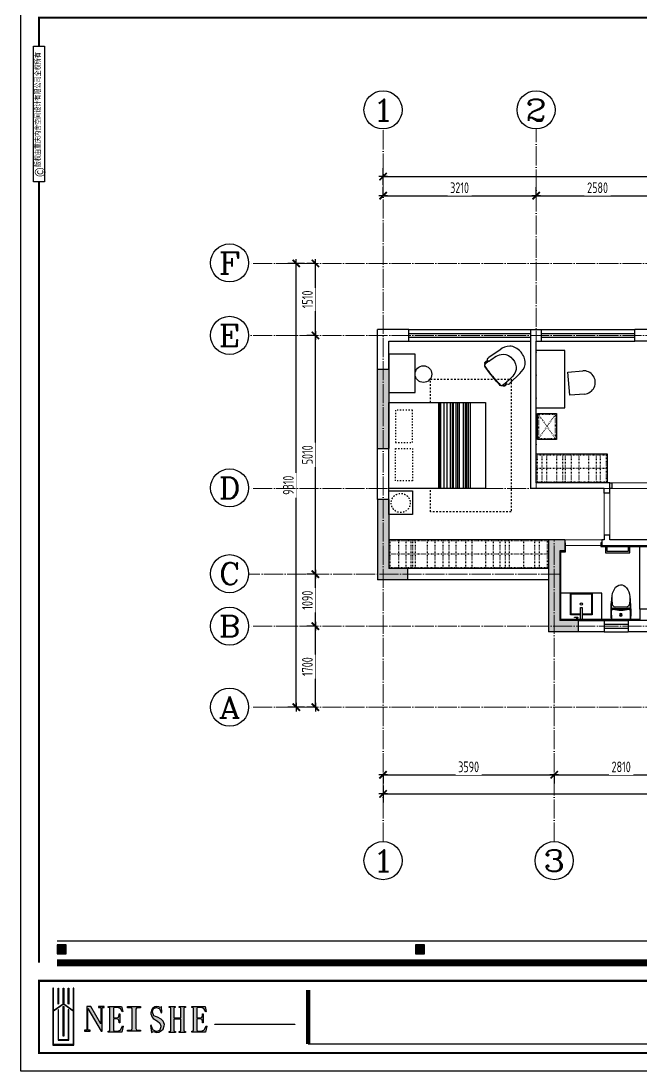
# Model space of a CAD drawing. Header units: inches. Extents: x -50945 to 250244, y -404780 to 18493.
# Drawn here: x 46715 to 59700, y -71410 to -49384 of the extents above; entities that cross this region are included whole.
import ezdxf
from ezdxf.enums import TextEntityAlignment as Align

# ---------------------------------------------------------------- set-up
doc = ezdxf.new("R2010")
doc.units = ezdxf.units.IN
doc.header["$MEASUREMENT"] = 0
for name, pattern in [('ACAD_ISO03W100', [30, 12, -18]), ('DOTE', [2.42, 2, -0.2, 0.02, -0.2]), ('iGo户型优化10', [30, 12, -18]), ('iGo户型优化15', [2, 1, -1]), ('iGo户型优化31', [0.35, 0.25, -0.1])]:
    doc.linetypes.add(name, pattern=pattern)
for name, color, linetype in [('15开关布置图-YJ', 2, 'Continuous'), ('AXIS', 1, 'Continuous'), ('AXIS_TEXT', 7, 'Continuous'), ('A图框', 7, 'Continuous'), ('D-ARCHI', 250, 'Continuous'), ('EVH 立面填充', 8, 'Continuous'), ('IBS-003-建筑窗框', 3, 'Continuous'), ('IBS-182-原建筑非承重墙', 150, 'Continuous'), ('IBS-200-原建筑承重墙柱', 200, 'Continuous'), ('IBS-63-原建筑窗', 63, 'Continuous'), ('IDS-030-造型完成面(看线)', 30, 'Continuous'), ('IDS-040-固定高家具', 40, 'Continuous'), ('IFF-31-卫浴洁具', 31, 'Continuous'), ('IFF-51-活动家具', 51, 'Continuous'), ('iGo户型优化', 7, 'Continuous'), ('外标注', 50, 'Continuous')]:
    doc.layers.add(name, color=color, linetype=linetype)
doc.layers.add('门', color=65, linetype='Continuous', lineweight=13)
doc.styles.add('04.YBC-外标注3.0', font='', dxfattribs={"width": 0.8, "height": 3})
doc.styles.add('_TCH_AXIS', font='COMPLEX', dxfattribs={"bigfont": 'GBCBIG'})
doc.styles.add('COMPLEX', font='COMPLEX')
doc.styles.add('HBA-DIMT', font='ARCHS.SHX', dxfattribs={"width": 0.8})
doc.styles.get('04.YBC-外标注3.0').set_extended_font_data('SimSun')
doc.dimstyles.new('HBA_40', dxfattribs={"dimscale": 50, "dimtxt": 2.5, "dimasz": 0.1, "dimexe": 2, "dimexo": 2.5, "dimgap": 0.6, "dimtad": 1, "dimdec": 0, "dimrnd": 5, "dimzin": 0, "dimtxsty": 'HBA-DIMT', "dimblk": 'HBA_DIMENSION_TICK', "dimblk1": 'HBA_DIMENSION_TICK', "dimblk2": 'HBA_DIMENSION_TICK', "dimcen": 0.125, "dimclrd": 44, "dimclre": 44, "dimclrt": 2, "dimadec": 0, "dimazin": 0, "dimtfac": 1, "dimtdec": 0, "dimtix": 1, "dimtmove": 1, "dimatfit": 3, "dimldrblk": 'HBA_Leader_Dot', "dimfxl": 0, "dimtvp": 1, "dimtfill": 1, "dimtolj": 1, "dimtzin": 0, "dimarcsym": 0})

# ---------------------------------------------------------------- blocks, each defined once
blk = doc.blocks.new('HBA_DIMENSION_TICK')
at = {"color": 0, "linetype": 'ByBlock'}
for p, q in [((-10, 0), (0, 0)), ((0, 0), (10, 0))]:
    blk.add_line(p, q, dxfattribs=at)
at = {"color": 50, "linetype": 'ByBlock'}
blk.add_solid([(-10, -7), (-7, -10), (7, 10), (10, 7)], dxfattribs=at)
blk = doc.blocks.new('*D162')
at = {"layer": 'Defpoints', "color": 0, "transparency": 16777216}
for p in [(54310, -64942), (57900, -64942), (57900, -65197)]:
    blk.add_point(p, dxfattribs=at)
at = {"layer": '外标注', "color": 44, "lineweight": -2, "transparency": 16777216}
for p, q in [((54310, -65167), (54310, -65377)), ((54319, -65197), (57891, -65197)), ((57900, -65167), (57900, -65377))]:
    blk.add_line(p, q, dxfattribs=at)
at = {"layer": '外标注', "color": 44, "lineweight": -2, "transparency": 16777216, "xscale": 9, "yscale": 9, "zscale": 9, "rotation": 180}
blk.add_blockref('HBA_DIMENSION_TICK', (54310, -65197), dxfattribs=at)
at = {"layer": '外标注', "color": 44, "lineweight": -2, "transparency": 16777216, "xscale": 9, "yscale": 9, "zscale": 9}
blk.add_blockref('HBA_DIMENSION_TICK', (57900, -65197), dxfattribs=at)
at = {"layer": '外标注', "color": 2, "transparency": 16777216, "insert": (56105, -65030), "char_height": 225, "attachment_point": 5, "style": 'HBA-DIMT', "bg_fill": 3, "box_fill_scale": 1.25, "bg_fill_color": 256, "bg_fill_true_color": 13158600, "bg_fill_transparency": 0}
blk.add_mtext('\\A1;3590', dxfattribs=at)
blk = doc.blocks.new('HBA_Leader_Dot')
at = {"color": 0, "linetype": 'ByBlock'}
blk.add_line((-5, 0), (-10, 0), dxfattribs=at)
at = {"color": 0, "linetype": 'ByBlock', "const_width": 5}
blk.add_lwpolyline([(-2.5, 0, 1), (2.5, 0, 1)], format="xyb", close=True, dxfattribs=at)
blk = doc.blocks.new('*D163')
at = {"layer": 'Defpoints', "color": 0, "transparency": 16777216}
for p in [(57900, -64942), (60710, -64942), (60710, -65197)]:
    blk.add_point(p, dxfattribs=at)
at = {"layer": '外标注', "color": 44, "lineweight": -2, "transparency": 16777216}
for p, q in [((57900, -65167), (57900, -65377)), ((57909, -65197), (60701, -65197)), ((60710, -65167), (60710, -65377))]:
    blk.add_line(p, q, dxfattribs=at)
at = {"layer": '外标注', "color": 44, "lineweight": -2, "transparency": 16777216, "xscale": 9, "yscale": 9, "zscale": 9, "rotation": 180}
blk.add_blockref('HBA_DIMENSION_TICK', (57900, -65197), dxfattribs=at)
at = {"layer": '外标注', "color": 44, "lineweight": -2, "transparency": 16777216, "xscale": 9, "yscale": 9, "zscale": 9}
blk.add_blockref('HBA_DIMENSION_TICK', (60710, -65197), dxfattribs=at)
at = {"layer": '外标注', "color": 2, "transparency": 16777216, "insert": (59305, -65030), "char_height": 225, "attachment_point": 5, "style": 'HBA-DIMT', "bg_fill": 3, "box_fill_scale": 1.25, "bg_fill_color": 256, "bg_fill_true_color": 13158600, "bg_fill_transparency": 0}
blk.add_mtext('\\A1;2810', dxfattribs=at)
blk = doc.blocks.new('*D170')
at = {"layer": 'Defpoints', "color": 0, "transparency": 16777216}
for p in [(54310, -65197), (69010, -65197), (69010, -65597)]:
    blk.add_point(p, dxfattribs=at)
at = {"layer": '外标注', "color": 44, "lineweight": -2, "transparency": 16777216}
for p, q in [((54310, -65422), (54310, -65777)), ((54319, -65597), (69001, -65597)), ((69010, -65422), (69010, -65777))]:
    blk.add_line(p, q, dxfattribs=at)
at = {"layer": '外标注', "color": 44, "lineweight": -2, "transparency": 16777216, "xscale": 9, "yscale": 9, "zscale": 9, "rotation": 180}
blk.add_blockref('HBA_DIMENSION_TICK', (54310, -65597), dxfattribs=at)
at = {"layer": '外标注', "color": 44, "lineweight": -2, "transparency": 16777216, "xscale": 9, "yscale": 9, "zscale": 9}
blk.add_blockref('HBA_DIMENSION_TICK', (69010, -65597), dxfattribs=at)
at = {"layer": '外标注', "color": 2, "transparency": 16777216, "insert": (61660, -65430), "char_height": 225, "attachment_point": 5, "style": 'HBA-DIMT', "bg_fill": 3, "box_fill_scale": 1.25, "bg_fill_color": 256, "bg_fill_true_color": 13158600, "bg_fill_transparency": 0}
blk.add_mtext('\\A1;14700', dxfattribs=at)
blk = doc.blocks.new('*D176')
at = {"layer": 'Defpoints', "color": 0, "transparency": 16777216}
for p in [(57520, -53048), (54310, -53273), (57520, -53273)]:
    blk.add_point(p, dxfattribs=at)
at = {"layer": '外标注', "color": 44, "lineweight": -2, "transparency": 16777216}
for p, q in [((54310, -53048), (54310, -52868)), ((54319, -53048), (57511, -53048)), ((57520, -53048), (57520, -52868))]:
    blk.add_line(p, q, dxfattribs=at)
at = {"layer": '外标注', "color": 44, "lineweight": -2, "transparency": 16777216, "xscale": 9, "yscale": 9, "zscale": 9, "rotation": 180}
blk.add_blockref('HBA_DIMENSION_TICK', (54310, -53048), dxfattribs=at)
at = {"layer": '外标注', "color": 44, "lineweight": -2, "transparency": 16777216, "xscale": 9, "yscale": 9, "zscale": 9}
blk.add_blockref('HBA_DIMENSION_TICK', (57520, -53048), dxfattribs=at)
at = {"layer": '外标注', "color": 2, "transparency": 16777216, "insert": (55915, -52882), "char_height": 225, "attachment_point": 5, "style": 'HBA-DIMT', "bg_fill": 3, "box_fill_scale": 1.25, "bg_fill_color": 256, "bg_fill_true_color": 13158600, "bg_fill_transparency": 0}
blk.add_mtext('\\A1;3210', dxfattribs=at)
blk = doc.blocks.new('*D177')
at = {"layer": 'Defpoints', "color": 0, "transparency": 16777216}
for p in [(60100, -53048), (57520, -53273), (60100, -53273)]:
    blk.add_point(p, dxfattribs=at)
at = {"layer": '外标注', "color": 44, "lineweight": -2, "transparency": 16777216}
for p, q in [((57520, -53048), (57520, -52868)), ((57529, -53048), (60091, -53048)), ((60100, -53048), (60100, -52868))]:
    blk.add_line(p, q, dxfattribs=at)
at = {"layer": '外标注', "color": 44, "lineweight": -2, "transparency": 16777216, "xscale": 9, "yscale": 9, "zscale": 9, "rotation": 180}
blk.add_blockref('HBA_DIMENSION_TICK', (57520, -53048), dxfattribs=at)
at = {"layer": '外标注', "color": 44, "lineweight": -2, "transparency": 16777216, "xscale": 9, "yscale": 9, "zscale": 9}
blk.add_blockref('HBA_DIMENSION_TICK', (60100, -53048), dxfattribs=at)
at = {"layer": '外标注', "color": 2, "transparency": 16777216, "insert": (58810, -52882), "char_height": 225, "attachment_point": 5, "style": 'HBA-DIMT', "bg_fill": 3, "box_fill_scale": 1.25, "bg_fill_color": 256, "bg_fill_true_color": 13158600, "bg_fill_transparency": 0}
blk.add_mtext('\\A1;2580', dxfattribs=at)
blk = doc.blocks.new('*D180')
at = {"layer": 'Defpoints', "color": 0, "transparency": 16777216}
for p in [(69010, -52648), (54310, -53048), (69010, -53048)]:
    blk.add_point(p, dxfattribs=at)
at = {"layer": '外标注', "color": 44, "lineweight": -2, "transparency": 16777216}
for p, q in [((54310, -52823), (54310, -52468)), ((69010, -52823), (69010, -52468)), ((54319, -52648), (69001, -52648))]:
    blk.add_line(p, q, dxfattribs=at)
at = {"layer": '外标注', "color": 44, "lineweight": -2, "transparency": 16777216, "xscale": 9, "yscale": 9, "zscale": 9, "rotation": 180}
blk.add_blockref('HBA_DIMENSION_TICK', (54310, -52648), dxfattribs=at)
at = {"layer": '外标注', "color": 44, "lineweight": -2, "transparency": 16777216, "xscale": 9, "yscale": 9, "zscale": 9}
blk.add_blockref('HBA_DIMENSION_TICK', (69010, -52648), dxfattribs=at)
at = {"layer": '外标注', "color": 2, "transparency": 16777216, "insert": (61660, -52482), "char_height": 225, "attachment_point": 5, "style": 'HBA-DIMT', "bg_fill": 3, "box_fill_scale": 1.25, "bg_fill_color": 256, "bg_fill_true_color": 13158600, "bg_fill_transparency": 0}
blk.add_mtext('\\A1;14700', dxfattribs=at)
blk = doc.blocks.new('*D181')
at = {"layer": 'Defpoints', "color": 0, "transparency": 16777216}
for p in [(52890, -62079), (53091, -62079), (53091, -63777)]:
    blk.add_point(p, dxfattribs=at)
at = {"layer": '外标注', "color": 44, "lineweight": -2, "transparency": 16777216}
for p, q in [((52890, -62079), (52710, -62079)), ((52890, -63768), (52890, -62088)), ((52890, -63777), (52710, -63777))]:
    blk.add_line(p, q, dxfattribs=at)
at = {"layer": '外标注', "color": 44, "lineweight": -2, "transparency": 16777216, "xscale": 9, "yscale": 9, "zscale": 9}
for p, rotation in [((52890, -62079), 90), ((52890, -63777), 270)]:
    blk.add_blockref('HBA_DIMENSION_TICK', p, dxfattribs=dict(at, rotation=rotation))
at = {"layer": '外标注', "color": 2, "transparency": 16777216, "insert": (52723, -62928), "char_height": 225, "attachment_point": 5, "rotation": 90, "style": 'HBA-DIMT', "bg_fill": 3, "box_fill_scale": 1.25, "bg_fill_color": 256, "bg_fill_true_color": 13158600, "bg_fill_transparency": 0}
blk.add_mtext('\\A1;1700', dxfattribs=at)
blk = doc.blocks.new('*D182')
at = {"layer": 'Defpoints', "color": 0, "transparency": 16777216}
for p in [(52890, -60989), (53091, -60989), (53091, -62079)]:
    blk.add_point(p, dxfattribs=at)
at = {"layer": '外标注', "color": 44, "lineweight": -2, "transparency": 16777216}
for p, q in [((52890, -60989), (52710, -60989)), ((52890, -62070), (52890, -60998)), ((52890, -62079), (52710, -62079))]:
    blk.add_line(p, q, dxfattribs=at)
at = {"layer": '外标注', "color": 44, "lineweight": -2, "transparency": 16777216, "xscale": 9, "yscale": 9, "zscale": 9}
for p, rotation in [((52890, -60989), 90), ((52890, -62079), 270)]:
    blk.add_blockref('HBA_DIMENSION_TICK', p, dxfattribs=dict(at, rotation=rotation))
at = {"layer": '外标注', "color": 2, "transparency": 16777216, "insert": (52723, -61534), "char_height": 225, "attachment_point": 5, "rotation": 90, "style": 'HBA-DIMT', "bg_fill": 3, "box_fill_scale": 1.25, "bg_fill_color": 256, "bg_fill_true_color": 13158600, "bg_fill_transparency": 0}
blk.add_mtext('\\A1;1090', dxfattribs=at)
blk = doc.blocks.new('*D183')
at = {"layer": 'Defpoints', "color": 0, "transparency": 16777216}
for p in [(52890, -55979), (53091, -55979), (53091, -60989)]:
    blk.add_point(p, dxfattribs=at)
at = {"layer": '外标注', "color": 44, "lineweight": -2, "transparency": 16777216}
for p, q in [((52890, -55979), (52710, -55979)), ((52890, -60980), (52890, -55988)), ((52890, -60989), (52710, -60989))]:
    blk.add_line(p, q, dxfattribs=at)
at = {"layer": '外标注', "color": 44, "lineweight": -2, "transparency": 16777216, "xscale": 9, "yscale": 9, "zscale": 9}
for p, rotation in [((52890, -55979), 90), ((52890, -60989), 270)]:
    blk.add_blockref('HBA_DIMENSION_TICK', p, dxfattribs=dict(at, rotation=rotation))
at = {"layer": '外标注', "color": 2, "transparency": 16777216, "insert": (52723, -58484), "char_height": 225, "attachment_point": 5, "rotation": 90, "style": 'HBA-DIMT', "bg_fill": 3, "box_fill_scale": 1.25, "bg_fill_color": 256, "bg_fill_true_color": 13158600, "bg_fill_transparency": 0}
blk.add_mtext('\\A1;5010', dxfattribs=at)
blk = doc.blocks.new('*D184')
at = {"layer": 'Defpoints', "color": 0, "transparency": 16777216}
for p in [(52890, -54468), (53091, -54468), (53091, -55979)]:
    blk.add_point(p, dxfattribs=at)
at = {"layer": '外标注', "color": 44, "lineweight": -2, "transparency": 16777216}
for p, q in [((52890, -54468), (52710, -54468)), ((52890, -55970), (52890, -54477)), ((52890, -55979), (52710, -55979))]:
    blk.add_line(p, q, dxfattribs=at)
at = {"layer": '外标注', "color": 44, "lineweight": -2, "transparency": 16777216, "xscale": 9, "yscale": 9, "zscale": 9}
for p, rotation in [((52890, -54468), 90), ((52890, -55979), 270)]:
    blk.add_blockref('HBA_DIMENSION_TICK', p, dxfattribs=dict(at, rotation=rotation))
at = {"layer": '外标注', "color": 2, "transparency": 16777216, "insert": (52723, -55223), "char_height": 225, "attachment_point": 5, "rotation": 90, "style": 'HBA-DIMT', "bg_fill": 3, "box_fill_scale": 1.25, "bg_fill_color": 256, "bg_fill_true_color": 13158600, "bg_fill_transparency": 0}
blk.add_mtext('\\A1;1510', dxfattribs=at)
blk = doc.blocks.new('*D185')
at = {"layer": 'Defpoints', "color": 0, "transparency": 16777216}
for p in [(52490, -54468), (52890, -54468), (52890, -63777)]:
    blk.add_point(p, dxfattribs=at)
at = {"layer": '外标注', "color": 44, "lineweight": -2, "transparency": 16777216}
for p, q in [((52665, -54468), (52310, -54468)), ((52490, -63768), (52490, -54477)), ((52665, -63777), (52310, -63777))]:
    blk.add_line(p, q, dxfattribs=at)
at = {"layer": '外标注', "color": 44, "lineweight": -2, "transparency": 16777216, "xscale": 9, "yscale": 9, "zscale": 9}
for p, rotation in [((52490, -54468), 90), ((52490, -63777), 270)]:
    blk.add_blockref('HBA_DIMENSION_TICK', p, dxfattribs=dict(at, rotation=rotation))
at = {"layer": '外标注', "color": 2, "transparency": 16777216, "insert": (52323, -59123), "char_height": 225, "attachment_point": 5, "rotation": 90, "style": 'HBA-DIMT', "bg_fill": 3, "box_fill_scale": 1.25, "bg_fill_color": 256, "bg_fill_true_color": 13158600, "bg_fill_transparency": 0}
blk.add_mtext('\\A1;9310', dxfattribs=at)
blk = doc.blocks.new('_AXISO')
blk.add_circle((0, 0), 0.5)
at = {"layer": 'AXIS_TEXT', "style": 'COMPLEX', "width": 1.041667}
blk.add_attdef('A', text='', height=0.56, dxfattribs=at).set_placement((-0.25, -0.28), (0.25, -0.28), align=Align.FIT)
blk = doc.blocks.new('gegwe')
h = blk.add_hatch(color=9)
h.paths.add_polyline_path([(189652, -49616), (189652, -49028), (189629, -49028), (189629, -49617), (189269, -49867), (189269, -49028), (189267, -49028), (189246, -49028), (189246, -51182), (190039, -51182), (190039, -49027), (190014, -49027), (190014, -49865), (190014, -49868)])
h.paths.add_polyline_path([(190014, -49898), (190014, -51161), (189269, -51161), (189269, -49898), (189642, -49636)], flags=16)
h.paths.add_polyline_path([(189641, -49706), (189653, -49716), (189653, -50844), (189629, -50844), (189629, -49716)], flags=0)
h.paths.add_polyline_path([(189825, -49834), (189847, -49852), (189847, -51000), (189439, -51000), (189439, -49849), (189461, -49834), (189461, -50979), (189825, -50979)], flags=0)
h.paths.add_polyline_path([(189439, -49636), (189459, -49620), (189459, -49028), (189439, -49028)], flags=17)
h.paths.add_polyline_path([(189822, -49620), (189847, -49637), (189847, -49027), (189822, -49027)])
at = {"color": 9}
for points in [[(189267, -49028), (189246, -49028), (189246, -51182), (190039, -51182), (190039, -49027), (190014, -49027), (190014, -49865), (190014, -49868)], [(189269, -49867), (189269, -49028), (189267, -49028)], [(189269, -49867), (189629, -49617), (189629, -49028)], [(189439, -49028), (189459, -49028), (189459, -49620), (189439, -49636), (189439, -49028)], [(189629, -49028), (189650, -49028), (189652, -49028), (189652, -49616), (190014, -49868)], [(190014, -49898), (189642, -49636), (189269, -49898)], [(189641, -49706), (189653, -49716), (189653, -50844), (189629, -50844), (189629, -49716), (189641, -49706)], [(190014, -49898), (190014, -51161), (189269, -51161), (189269, -49898)], [(189439, -49849), (189439, -51000), (189847, -51000), (189847, -49852), (189825, -49834), (189825, -50979), (189461, -50979), (189461, -49834), (189461, -49834), (189439, -49849)]]:
    blk.add_lwpolyline(points, dxfattribs=at)
blk.add_lwpolyline([(189822, -49027), (189842, -49027), (189847, -49027), (189847, -49637), (189822, -49620), (189822, -49027)], close=True, dxfattribs=at)
blk = doc.blocks.new('gegeg')
at = {"layer": 'A图框'}
h = blk.add_hatch(color=256, dxfattribs=at)
h.dxf.hatch_style = 1
h.paths.add_polyline_path([(133887, -57733), (134062, -57733), (134062, -57558), (133887, -57558)])
h = blk.add_hatch(color=256, dxfattribs=at)
h.dxf.hatch_style = 1
h.paths.add_polyline_path([(140844, -57733), (141019, -57733), (141019, -57558), (140844, -57558)])
for points in [[(134739, -58777), (134739, -59093), (134540, -58756), (134463, -58756), (134463, -59217), (134420, -59217), (134420, -59237), (134529, -59237), (134529, -59217), (134483, -59217), (134483, -58794), (134745, -59237), (134761, -59237), (134761, -58777), (134804, -58777), (134804, -58756), (134693, -58756), (134693, -58777)], [(134914, -59212), (134909, -59229), (134893, -59235), (134879, -59235), (134879, -59253), (135145, -59253), (135170, -59139), (135158, -59133), (135153, -59151), (135121, -59209), (135116, -59214), (135061, -59235), (135000, -59235), (134986, -59229), (134980, -59212), (134980, -58994), (135047, -58994), (135082, -59011), (135091, -59061), (135091, -59073), (135105, -59073), (135105, -58901), (135091, -58901), (135091, -58919), (135082, -58962), (135047, -58977), (134980, -58977), (134980, -58796), (134986, -58779), (135000, -58774), (135065, -58773), (135114, -58794), (135151, -58861), (135163, -58855), (135137, -58756), (134881, -58756), (134881, -58773), (134893, -58773), (134909, -58779), (134914, -58797)], [(135417, -58811), (135426, -58787), (135445, -58779), (135506, -58779), (135506, -58756), (135256, -58756), (135256, -58779), (135317, -58779), (135338, -58787), (135344, -58810), (135344, -59182), (135339, -59205), (135316, -59213), (135256, -59213), (135256, -59237), (135506, -59237), (135506, -59213), (135446, -59213), (135427, -59206), (135417, -59182)], [(135837, -59038), (135882, -59078), (135903, -59132), (135902, -59152), (135881, -59208), (135872, -59220), (135825, -59243), (135813, -59242), (135761, -59214), (135741, -59189), (135716, -59118), (135702, -59123), (135721, -59263), (135737, -59248), (135751, -59243), (135823, -59263), (135863, -59257), (135916, -59223), (135949, -59199), (135968, -59131), (135971, -59105), (135945, -59040), (135909, -59002), (135837, -58960), (135798, -58947), (135768, -58935), (135738, -58864), (135753, -58809), (135762, -58797), (135809, -58778), (135816, -58777), (135869, -58797), (135880, -58811), (135910, -58880), (135922, -58873), (135912, -58756), (135903, -58771), (135889, -58777), (135860, -58765), (135816, -58756), (135782, -58762), (135736, -58794), (135724, -58813), (135707, -58877), (135707, -58896), (135730, -58964), (135755, -58986)], [(136289, -59003), (136289, -59216), (136284, -59234), (136268, -59240), (136256, -59240), (136256, -59258), (136379, -59258), (136379, -59240), (136367, -59240), (136353, -59234), (136346, -59218), (136346, -58797), (136353, -58780), (136367, -58774), (136377, -58774), (136377, -58756), (136258, -58756), (136258, -58774), (136268, -58774), (136284, -58780), (136289, -58797), (136289, -58975), (136150, -58975), (136150, -58797), (136157, -58780), (136172, -58774), (136180, -58774), (136180, -58756), (136062, -58756), (136062, -58774), (136072, -58774), (136088, -58780), (136093, -58797), (136093, -59216), (136088, -59234), (136072, -59240), (136060, -59240), (136060, -59258), (136183, -59258), (136183, -59240), (136171, -59240), (136157, -59235), (136150, -59217), (136150, -59003)], [(136534, -59212), (136530, -59229), (136514, -59235), (136499, -59235), (136499, -59253), (136765, -59253), (136791, -59139), (136779, -59133), (136774, -59151), (136742, -59209), (136736, -59214), (136681, -59235), (136621, -59235), (136607, -59229), (136600, -59212), (136600, -58994), (136667, -58994), (136702, -59011), (136711, -59061), (136711, -59073), (136725, -59073), (136725, -58901), (136711, -58901), (136711, -58919), (136702, -58962), (136668, -58977), (136600, -58977), (136600, -58796), (136606, -58779), (136620, -58774), (136686, -58773), (136734, -58794), (136771, -58861), (136783, -58855), (136758, -58756), (136502, -58756), (136502, -58773), (136513, -58773), (136530, -58779), (136534, -58797)], [(138503, -59104), (138503, -59096), (136951, -59096), (136951, -59104)]]:
    blk.add_hatch(color=256, dxfattribs=at).paths.add_polyline_path(points)
for p, q in [((133887, -57482), (161887, -57482)), ((138761, -59483), (146834, -59483))]:
    blk.add_line(p, q, dxfattribs=at)
for points in [[(162587, -39218), (162587, -60008), (133187, -60008), (133187, -39218)], [(133431, -40125), (133643, -40125), (133643, -42755), (133431, -42755)], [(134062, -57558), (133887, -57558), (133887, -57733), (134062, -57733)], [(141019, -57558), (140844, -57558), (140844, -57733), (141019, -57733)], [(134739, -58777), (134739, -59093), (134540, -58756), (134463, -58756), (134463, -59217), (134420, -59217), (134420, -59237), (134529, -59237), (134529, -59217), (134483, -59217), (134483, -58794), (134745, -59237), (134761, -59237), (134761, -58777), (134804, -58777), (134804, -58756), (134693, -58756), (134693, -58777), (134739, -58777)], [(135256, -58756), (135506, -58756), (135506, -58779), (135445, -58779), (135426, -58787), (135417, -58811), (135417, -59182), (135427, -59206), (135446, -59213), (135506, -59213), (135506, -59237), (135256, -59237), (135256, -59213), (135316, -59213), (135339, -59205), (135344, -59182), (135344, -58810), (135338, -58787), (135317, -58779), (135256, -58779), (135256, -58756)], [(136951, -59096), (138503, -59096), (138503, -59104), (136951, -59104)]]:
    blk.add_lwpolyline(points, close=True, dxfattribs=at)
for points, const_width in [([(133537, -40125), (133537, -39568), (162237, -39568), (162237, -57908)], 42), ([(133537, -57908), (133537, -42755)], 42), ([(161887, -57908), (133887, -57908)], 140), ([(138761, -58433), (138761, -59483)], 84)]:
    blk.add_lwpolyline(points, dxfattribs=dict(at, const_width=const_width))
at = {"layer": 'A图框', "const_width": 42}
blk.add_lwpolyline([(133537, -58258), (162237, -58258), (162237, -59658), (133537, -59658)], close=True, dxfattribs=at)
at = {"layer": 'A图框'}
for points in [[(134882, -58756), (135137, -58756), (135163, -58855), (135151, -58861), (135116, -58798), (135112, -58793), (135065, -58773), (135000, -58774), (134986, -58779), (134980, -58796), (134980, -58977), (135047, -58977), (135082, -58962), (135091, -58919), (135091, -58901), (135105, -58901), (135105, -59073), (135091, -59073), (135091, -59061), (135082, -59011), (135047, -58994), (134980, -58994), (134980, -59212), (134986, -59229), (135000, -59235), (135061, -59235), (135116, -59214), (135121, -59209), (135153, -59151), (135158, -59133), (135170, -59139), (135145, -59253), (134879, -59253), (134879, -59235), (134893, -59235), (134909, -59229), (134914, -59212), (134914, -58797), (134909, -58779), (134893, -58773), (134881, -58773), (134881, -58756)], [(135910, -58880), (135922, -58873), (135912, -58756), (135903, -58771), (135889, -58777), (135860, -58765), (135816, -58756), (135782, -58762), (135736, -58794), (135724, -58813), (135707, -58877), (135707, -58896), (135730, -58964), (135755, -58986), (135837, -59038), (135882, -59078), (135903, -59132), (135902, -59152), (135881, -59208), (135872, -59220), (135825, -59243), (135813, -59242), (135761, -59214), (135741, -59189), (135716, -59118), (135702, -59123), (135721, -59263), (135737, -59248), (135751, -59243), (135823, -59263), (135863, -59257), (135916, -59223), (135949, -59199), (135968, -59131), (135971, -59105), (135945, -59040), (135909, -59002), (135837, -58960), (135798, -58947), (135768, -58935), (135738, -58864), (135753, -58809), (135762, -58797), (135809, -58778), (135816, -58777), (135869, -58797), (135880, -58811), (135910, -58880)], [(136258, -58756), (136377, -58756), (136377, -58774), (136367, -58774), (136353, -58780), (136346, -58797), (136346, -59218), (136353, -59234), (136367, -59240), (136379, -59240), (136379, -59258), (136256, -59258), (136256, -59240), (136268, -59240), (136284, -59234), (136289, -59216), (136289, -59003), (136150, -59003), (136150, -59217), (136157, -59235), (136171, -59240), (136183, -59240), (136183, -59258), (136060, -59258), (136060, -59240), (136072, -59240), (136088, -59234), (136093, -59216), (136093, -58797), (136088, -58780), (136072, -58774), (136062, -58774), (136062, -58756), (136180, -58756), (136180, -58774), (136172, -58774), (136157, -58780), (136150, -58797), (136150, -58975), (136289, -58975), (136289, -58797), (136284, -58780), (136268, -58774), (136258, -58774), (136258, -58756)], [(136502, -58756), (136758, -58756), (136783, -58855), (136771, -58861), (136736, -58798), (136732, -58793), (136686, -58773), (136620, -58774), (136606, -58779), (136600, -58796), (136600, -58977), (136668, -58977), (136702, -58962), (136711, -58919), (136711, -58901), (136725, -58901), (136725, -59073), (136711, -59073), (136711, -59061), (136702, -59011), (136667, -58994), (136600, -58994), (136600, -59212), (136607, -59229), (136621, -59235), (136681, -59235), (136736, -59214), (136742, -59209), (136774, -59151), (136779, -59133), (136791, -59139), (136765, -59253), (136499, -59253), (136499, -59235), (136514, -59235), (136530, -59229), (136534, -59212), (136534, -58797), (136530, -58779), (136513, -58773), (136502, -58773), (136502, -58756)]]:
    blk.add_lwpolyline(points, dxfattribs=at)
at = {"layer": '15开关布置图-YJ', "color": 2, "xscale": 0.5119999999988067, "yscale": 0.5119999999988067, "zscale": 0.5119999999988067}
blk.add_blockref('gegwe', (36914, -33299), dxfattribs=at)
at = {"layer": 'A图框', "rotation": 90, "style": '04.YBC-外标注3.0'}
for s, insert, char_height, width, attachment_point in [('版权由重庆内舍空间设计有限公司全权所有', (133460, -42471), 105, 2420.6, 1), ('©', (133559, -42567), 210, 191.34, 5)]:
    blk.add_mtext(s, dxfattribs=dict(at, insert=insert, char_height=char_height, width=width, attachment_point=attachment_point))
blk = doc.blocks.new('rtger')
at = {"layer": 'IFF-31-卫浴洁具', "ltscale": 0.02}
for p in [(64161, 9478), (64161, 9151)]:
    blk.add_line(p, (64161, 9315), dxfattribs=at)
for radius in [29.6, 16.1]:
    blk.add_circle((64065, 9315), radius, dxfattribs=at)
for centre, radius, start, end in [((64006, 6944), 2577, 87.4001, 97.1336), ((63964, 5198), 4312, 87.5288, 93.6994), ((63693, 8401), 1100, 81.703, 90.3481), ((63840, 9431), 60, 5.3921, 79.5299), ((63943, 9487), 24.1, 108.0596, 207.7967), ((63387, 9339), 552, 357.5425, 14.3815), ((63959, 9491), 18.8, 84.0685, 197.6407), ((63368, 9339), 592, 357.7467, 14.3815), ((63968, 9493), 18.2, 113.5276, 196.6187), ((63368, 9339), 602, 357.7467, 14.3815), ((64121, 9478), 40, 0, 87.4001), ((62528, 9307), 1378, 0.3409, 5.3921), ((62528, 9323), 1378, 354.6079, 359.6591), ((63387, 9291), 552, 345.6185, 2.4575), ((63368, 9291), 592, 345.6185, 2.2533), ((63368, 9291), 602, 345.6185, 2.2533), ((63693, 10228), 1100, 269.6519, 278.297), ((64006, 11686), 2577, 262.8664, 272.5999), ((63964, 13431), 4312, 266.3006, 272.4712), ((63840, 9199), 60, 280.4701, 354.6079), ((63943, 9143), 24.1, 152.2033, 251.9404), ((63959, 9138), 18.8, 162.3593, 275.9315), ((63968, 9136), 18.2, 163.3813, 246.4724), ((64121, 9151), 40, 272.5999, 0)]:
    blk.add_arc(centre, radius, start, end, dxfattribs=at)
blk.add_ellipse((63720, 9315), major_axis=(289, 0), ratio=0.648116, start_param=1.570796, end_param=4.592942, dxfattribs=at)
blk = doc.blocks.new('抖音iGo户型优化-0715')
at = {"layer": 'IFF-31-卫浴洁具'}
for points in [[(13559, -200880), (13529, -200880), (13529, -200630), (13559, -200630)], [(13659, -200640), (13609, -200640), (13609, -200630), (13659, -200630)], [(13649, -200640), (13619, -200640), (13619, -200670), (13649, -200670)], [(13689, -200681), (13619, -200681), (13619, -200671), (13689, -200671)]]:
    blk.add_lwpolyline(points, close=True, dxfattribs=at)
blk.add_lwpolyline([(13559, -200730), (13769, -200730), (13769, -201180), (13319, -201180), (13319, -200730), (13529, -200730)], dxfattribs=at)
at = {"layer": 'iGo户型优化', "color": 251, "ltscale": 333}
blk.add_lwpolyline([(13559, -200740), (13759, -200740), (13759, -201170), (13329, -201170), (13329, -200740), (13529, -200740)], dxfattribs=at)
at = {"layer": 'iGo户型优化', "color": 7}
blk.add_circle((13544, -200955), 25, dxfattribs=at)
blk = doc.blocks.new('抖音iGo户型优化-0379')
at = {"layer": 'IFF-51-活动家具', "ltscale": 100}
for p, q in [((61412, -161495), (61387, -161183)), ((61873, -161143), (61899, -161455)), ((61899, -161455), (61412, -161495))]:
    blk.add_line(p, q, dxfattribs=at)
blk.add_arc((61630, -161163), 244, 4.7217, 184.7217, dxfattribs=at)
blk = doc.blocks.new('fntjy')
at = {"layer": 'IFF-51-活动家具'}
for p, q in [((34752, -15106), (34752, -13306)), ((34794, -15106), (34794, -13306)), ((34830, -15106), (34830, -13306)), ((34860, -15106), (34860, -13306)), ((34902, -15106), (34902, -13306)), ((34985, -15106), (34985, -13306)), ((35021, -15106), (35021, -13306)), ((35057, -15106), (35057, -13306)), ((35110, -15106), (35110, -13306)), ((35134, -15106), (35134, -13306)), ((35176, -15106), (35176, -13306)), ((35241, -15106), (35241, -13306)), ((35307, -15106), (35307, -13306)), ((35373, -15106), (35373, -13306)), ((35396, -15106), (35396, -13306)), ((35420, -15106), (35420, -13306))]:
    blk.add_line(p, q, dxfattribs=at)
for points in [[(36461, -12756), (36461, -13256), (35961, -13256), (35961, -12756)], [(34431, -15106), (34431, -13306), (36461, -13306), (36461, -15106)]]:
    blk.add_lwpolyline(points, close=True, dxfattribs=at)
at = {"layer": 'iGo户型优化', "color": 251, "linetype": 'iGo户型优化15', "ltscale": 35}
blk.add_lwpolyline([(35583, -15106), (35583, -15598), (33895, -15598), (33895, -12814), (35583, -12814), (35583, -13306)], dxfattribs=at)
at = {"layer": 'iGo户型优化', "color": 251, "linetype": 'iGo户型优化10', "ltscale": 2}
for points in [[(36323, -13463), (36323, -14145), (35963, -14145), (35963, -13463)], [(36323, -14949), (36323, -14266), (35963, -14266), (35963, -14949)]]:
    blk.add_lwpolyline(points, close=True, dxfattribs=at)
blk.add_circle((36211, -13000), 200, dxfattribs=at)
blk = doc.blocks.new('抖音iGo户型优化-0371')
at = {"layer": 'IFF-51-活动家具', "ltscale": 100}
blk.add_lwpolyline([(61455, -158824), (61442, -158808, 0.206334), (61219, -158694, 0.159584), (61015, -158770), (60777, -158935, 0.042045), (60752, -158955, 0.236062), (60748, -158964), (60747, -159002), (60747, -159003, 0.319611), (60775, -159012, 0.054187), (60791, -159003, -0.030614), (60935, -158906, -0.113373), (61078, -158862, -0.229365), (61279, -158971), (61279, -158971), (61280, -158971, -0.229365), (61350, -159188, -0.113373), (61281, -159321, -0.030614), (61159, -159446, 0.054187), (61147, -159460, 0.319611), (61151, -159488), (61152, -159488), (61190, -159494, 0.236062), (61199, -159492, 0.042045), (61223, -159472), (61429, -159267, 0.159584), (61541, -159081, 0.206334), (61469, -158841)], format="xyb", close=True, dxfattribs=at)
for points in [[(60747, -158999), (60736, -159008), (60729, -159013), (60726, -159015), (60723, -159017), (60720, -159019), (60715, -159022), (60708, -159026), (60707, -159027), (60695, -159037), (60693, -159041), (60690, -159045), (60689, -159048), (60689, -159051), (60690, -159057), (60693, -159060), (60697, -159064), (60704, -159066), (60716, -159062)], [(61155, -159489), (61144, -159499), (61138, -159505), (61135, -159507), (61133, -159510), (61131, -159512), (61126, -159517), (61121, -159523), (61120, -159524), (61108, -159533), (61104, -159535), (61100, -159537), (61096, -159537), (61093, -159537), (61087, -159535), (61085, -159532), (61082, -159527), (61081, -159520), (61087, -159508)]]:
    blk.add_lwpolyline(points, dxfattribs=at)
for points in [[(60789, -159004), (60726, -159055), (60699, -159078, 0.144369), (60692, -159091, 0.222999), (60695, -159126, 0.033134), (60848, -159329), (60848, -159330)], [(60747, -159002), (60709, -159033), (60704, -159037, 0.976859), (60720, -159061)], [(60857, -159322), (60828, -159286, -0.018931), (60728, -159157, -0.005721), (60701, -159117, -0.269565), (60698, -159083)], [(61158, -159447), (61096, -159500), (61069, -159522, -0.144369), (61054, -159526, -0.222999), (61020, -159517, -0.033134), (60848, -159330), (60848, -159330)], [(60857, -159322), (60887, -159358, 0.018931), (60996, -159479, 0.005721), (61030, -159513, 0.269565), (61064, -159522)], [(61152, -159488), (61115, -159520), (61109, -159525, -0.976859), (61089, -159505)]]:
    blk.add_lwpolyline(points, format="xyb", dxfattribs=at)

msp = doc.modelspace()

# ---------------------------------------------------------------- hatches: boundary and pattern name
at = {"layer": 'EVH 立面填充'}
h = msp.add_hatch(color=256, dxfattribs=at)
h.dxf.hatch_style = 1
h.paths.add_polyline_path([(54189.86, -58348.57), (54429.86, -58348.57), (54429.86, -56688.57), (54189.86, -56688.57)])
h = msp.add_hatch(color=256, dxfattribs=at)
h.dxf.hatch_style = 1
h.paths.add_polyline_path([(54429.86, -60868.57), (54429.86, -59418.57), (54189.86, -59418.57), (54189.86, -61108.57), (54829.86, -61108.57), (54829.86, -60868.57)])
h = msp.add_hatch(color=256, dxfattribs=at)
h.dxf.hatch_style = 1
h.paths.add_polyline_path([(57779.56, -62198.57), (58399.56, -62198.57), (58399.56, -61958.57), (58019.56, -61958.57), (58019.56, -60498.57), (58119.56, -60498.57), (58119.56, -60268.57), (57779.56, -60268.57)])

# ---------------------------------------------------------------- linework, layer by layer
at = {"layer": 'IBS-003-建筑窗框', "color": 251, "ltscale": 10}
for p, q in [((54849.86, -55857.57), (57409.86, -55857.57)), ((57629.86, -55858.57), (59589.86, -55858.57)), ((54849.86, -56098.57), (57409.86, -56098.57)), ((57629.86, -56098.57), (59589.86, -56098.57)), ((58949.56, -61958.57), (59449.56, -61958.57)), ((58949.56, -62198.57), (59449.56, -62198.57))]:
    msp.add_line(p, q, dxfattribs=at)
at = {"layer": 'IBS-182-原建筑非承重墙'}
for p, q in [((54849.86, -55857.57), (54189.86, -55857.57)), ((54189.86, -56688.57), (54189.86, -55858.57)), ((54849.86, -56098.57), (54849.86, -55857.57)), ((57409.86, -55857.57), (57629.86, -55857.57)), ((57409.86, -59188.57), (57409.86, -55858.57)), ((57629.86, -55857.57), (57629.86, -56098.57)), ((59589.86, -56098.57), (59589.86, -55848.57)), ((59589.86, -55848.57), (59999.86, -55848.57)), ((54429.86, -56688.57), (54429.86, -56098.57)), ((54429.86, -56098.57), (54849.86, -56098.57)), ((57519.86, -59068.57), (57519.86, -56098.57)), ((57519.86, -56098.57), (57629.86, -56098.57)), ((59999.86, -56098.57), (59589.86, -56098.57)), ((54189.86, -59418.57), (54189.86, -58348.57)), ((54429.86, -59418.57), (54429.86, -58348.57)), ((58949.86, -59188.57), (57409.86, -59188.57)), ((59069.86, -59068.57), (57519.86, -59068.57)), ((58949.86, -59288.57), (58949.86, -59188.57)), ((59069.86, -59288.57), (59069.86, -59068.57)), ((59069.86, -59288.57), (58949.86, -59288.57)), ((58949.56, -60268.57), (58899.56, -60268.57)), ((58899.56, -60268.57), (58899.56, -60388.57)), ((59069.56, -60168.57), (58949.56, -60168.57)), ((58949.56, -60168.57), (58949.56, -60268.57)), ((59069.56, -60268.57), (59069.56, -60168.57)), ((62719.56, -60268.57), (59069.56, -60268.57)), ((58899.56, -60388.57), (60599.56, -60388.57)), ((57779.56, -60868.57), (54829.86, -60868.57)), ((57779.56, -61108.57), (54829.86, -61108.57)), ((58399.56, -61958.57), (58949.56, -61958.57)), ((58949.56, -61958.57), (58949.56, -62198.57)), ((60829.56, -61958.57), (59449.56, -61958.57)), ((59449.56, -61958.57), (59449.56, -62198.57)), ((58949.56, -62198.57), (58399.56, -62198.57)), ((61909.56, -62198.57), (59449.56, -62198.57))]:
    msp.add_line(p, q, dxfattribs=at)
msp.add_lwpolyline([(59069.86, -59068.57), (59109.86, -59068.57), (59109.86, -59188.57), (59069.86, -59188.57)], close=True, dxfattribs=at)
at = {"layer": 'IBS-200-原建筑承重墙柱', "ltscale": 0.02}
for p, q in [((54189.86, -56688.57), (54429.86, -56688.57)), ((54189.86, -58348.57), (54189.86, -56688.57)), ((54429.86, -56688.57), (54429.86, -58348.57)), ((54189.86, -58348.57), (54429.86, -58348.57)), ((54429.86, -59418.57), (54189.86, -59418.57)), ((54189.86, -59418.57), (54189.86, -61108.57)), ((54429.86, -59418.57), (54429.86, -60868.57)), ((58119.56, -60268.57), (57779.56, -60268.57)), ((57779.56, -60268.57), (57779.56, -62198.57)), ((58119.56, -60268.57), (58119.56, -60498.57)), ((58119.56, -60498.57), (58019.56, -60498.57)), ((58019.56, -60498.57), (58019.56, -61958.57)), ((54829.86, -60868.57), (54429.86, -60868.57)), ((54829.86, -61108.57), (54829.86, -60868.57)), ((54829.86, -61108.57), (54189.86, -61108.57)), ((58399.56, -61958.57), (58019.56, -61958.57)), ((58399.56, -61958.57), (58399.56, -62198.57)), ((58399.56, -62198.57), (57779.56, -62198.57))]:
    msp.add_line(p, q, dxfattribs=at)
at = {"layer": 'IBS-63-原建筑窗'}
for p, q in [((54849.86, -55937.57), (57409.86, -55937.57)), ((57629.86, -55938.57), (59589.86, -55938.57)), ((54849.86, -56018.57), (57409.86, -56018.57)), ((57629.86, -56018.57), (59589.86, -56018.57)), ((58949.56, -62038.57), (59449.56, -62038.57)), ((58949.56, -62118.57), (59449.56, -62118.57))]:
    msp.add_line(p, q, dxfattribs=at)
at = {"layer": 'IDS-030-造型完成面(看线)'}
msp.add_lwpolyline([(58899.56, -60328.57), (58879.56, -60328.57), (58879.56, -60408.57), (60579.56, -60408.57), (60579.56, -61718.57), (59699.56, -61718.57), (59699.56, -61938.57), (58039.56, -61938.57), (58039.56, -60518.57), (58139.56, -60518.57), (58139.56, -60328.57), (58119.56, -60328.57)], dxfattribs=at)
at = {"layer": 'IDS-040-固定高家具', "linetype": 'ACAD_ISO03W100'}
for p, q in [((57568.99, -58145.09), (57928.99, -57635.09)), ((57928.99, -58145.09), (57568.99, -57635.09)), ((57643.28, -58488.57), (57643.28, -59048.57)), ((57738.32, -58488.57), (57738.32, -59048.57)), ((57948.56, -58488.57), (57948.56, -59048.57)), ((58072.4, -58488.57), (58072.4, -59048.57)), ((58130, -58488.57), (58130, -59048.57)), ((58256.72, -58488.57), (58256.72, -59048.57)), ((58418, -58488.57), (58418, -59048.57)), ((58622.47, -58488.57), (58622.47, -59048.57)), ((58777.99, -58488.57), (58777.99, -59048.57)), ((58867.27, -58488.57), (58867.27, -59048.57)), ((58999.86, -58768.57), (57539.86, -58768.57)), ((54636.96, -60288.57), (54636.96, -60848.57)), ((54785.69, -60288.57), (54785.69, -60848.57)), ((54889.8, -60288.57), (54889.8, -60848.57)), ((54926.99, -60288.57), (54926.99, -60848.57)), ((54986.48, -60288.57), (54986.48, -60848.57)), ((55231.89, -60288.57), (55231.89, -60848.57)), ((55395.5, -60288.57), (55395.5, -60848.57)), ((55566.54, -60288.57), (55566.54, -60848.57)), ((55692.96, -60288.57), (55692.96, -60848.57)), ((55834.26, -60288.57), (55834.26, -60848.57)), ((56042.48, -60288.57), (56042.48, -60848.57)), ((56168.91, -60288.57), (56168.91, -60848.57)), ((56458.94, -60288.57), (56458.94, -60848.57)), ((56622.54, -60288.57), (56622.54, -60848.57)), ((56756.4, -60288.57), (56756.4, -60848.57)), ((56867.95, -60288.57), (56867.95, -60848.57)), ((56957.19, -60288.57), (56957.19, -60848.57)), ((57254.66, -60288.57), (57254.66, -60848.57)), ((57485.2, -60288.57), (57485.2, -60848.57)), ((57581.87, -60288.57), (57581.87, -60848.57)), ((57759.56, -60568.57), (54449.86, -60568.57))]:
    msp.add_line(p, q, dxfattribs=at)
at = {"layer": 'IDS-040-固定高家具'}
for p, q in [((59019.86, -58468.57), (57519.86, -58468.57)), ((59019.86, -59068.57), (59019.86, -58468.57)), ((57779.56, -60268.57), (54429.86, -60268.57))]:
    msp.add_line(p, q, dxfattribs=at)
msp.add_lwpolyline([(57548.99, -58165.09), (57548.99, -57615.09), (57948.99, -57615.09), (57948.99, -58165.09)], close=True, dxfattribs=at)
at = {"layer": 'IDS-040-固定高家具', "linetype": 'ACAD_ISO03W100'}
for points in [[(57568.99, -58145.09), (57928.99, -58145.09), (57928.99, -57635.09), (57568.99, -57635.09)], [(57539.86, -59048.57), (58999.86, -59048.57), (58999.86, -58488.57), (57539.86, -58488.57)], [(54449.86, -60848.57), (57759.56, -60848.57), (57759.56, -60288.57), (54449.86, -60288.57)]]:
    msp.add_lwpolyline(points, close=True, dxfattribs=at)
at = {"layer": 'IFF-31-卫浴洁具', "ltscale": 0.02}
for p, q in [((59699.56, -61718.57), (59699.56, -60408.57)), ((58899.56, -61388.57), (58039.56, -61388.57)), ((58899.56, -61938.57), (58899.56, -61388.57))]:
    msp.add_line(p, q, dxfattribs=at)
for points in [[(58976.32, -60408.57), (58976.32, -60538.57), (59486.32, -60538.57), (59486.32, -60408.57)], [(59006.32, -60408.57), (59006.32, -60508.57), (59456.32, -60508.57), (59456.32, -60408.57)]]:
    msp.add_lwpolyline(points, dxfattribs=at)
at = {"layer": 'IFF-51-活动家具'}
for p, q in [((58119.86, -56298.57), (57519.86, -56298.57)), ((58119.86, -57498.57), (58119.86, -56298.57)), ((57519.86, -57498.57), (58119.86, -57498.57))]:
    msp.add_line(p, q, dxfattribs=at)
msp.add_lwpolyline([(54429.86, -57175.49), (54979.86, -57175.49), (54979.86, -56375.49), (54429.86, -56375.49)], close=True, dxfattribs=at)
msp.add_circle((55156.35, -56790.69), 175, dxfattribs=at)
at = {"layer": '门', "color": 8, "lineweight": 5}
for points in [[(59109.86, -59068.57), (59949.86, -59068.57), (59949.86, -59188.57), (59109.86, -59188.57)], [(58949.56, -60168.57), (59069.86, -60168.57), (59069.86, -59288.57), (58949.56, -59288.57)], [(58899.56, -60388.57), (58119.56, -60388.57), (58119.56, -60268.57), (58899.56, -60268.57)]]:
    msp.add_lwpolyline(points, close=True, dxfattribs=at)

# ---------------------------------------------------------------- block references
at = {"color": 7, "linetype": 'iGo户型优化31'}
msp.add_blockref('抖音iGo户型优化-0371', (-4251.02, 102490.18), dxfattribs=at)
at = {"rotation": 180}
msp.add_blockref('fntjy', (90890.97, -72494.48), dxfattribs=at)
at = {"color": 7, "linetype": 'iGo户型优化31', "rotation": 180}
msp.add_blockref('抖音iGo户型优化-0715', (72014.01, -262568.83), dxfattribs=at)
at = {"layer": 'AXIS'}
ref = msp.add_blockref('_AXISO', (54309.86, -51248.32), dxfattribs=dict(at, xscale=800, yscale=800, zscale=800))
ref.add_attrib('A', '1', dxfattribs={"layer": 'AXIS_TEXT', "height": 452.55, "style": '_TCH_AXIS', "width": 2.333333}).set_placement((54083.59, -51474.6), (54536.14, -51474.6), align=Align.FIT)
ref = msp.add_blockref('_AXISO', (57519.86, -51248.32), dxfattribs=dict(at, xscale=800, yscale=800, zscale=800))
ref.add_attrib('A', '2', dxfattribs={"layer": 'AXIS_TEXT', "height": 452.55, "style": '_TCH_AXIS', "width": 1.5}).set_placement((57293.59, -51474.6), (57746.14, -51474.6), align=Align.FIT)
ref = msp.add_blockref('_AXISO', (51089.99, -54458.32), dxfattribs=dict(at, xscale=800, yscale=800, zscale=800))
ref.add_attrib('A', 'F', dxfattribs={"layer": 'AXIS_TEXT', "height": 452.55, "style": '_TCH_AXIS', "width": 1.3125}).set_placement((50863.72, -54684.6), (51316.26, -54684.6), align=Align.FIT)
ref = msp.add_blockref('_AXISO', (51089.86, -55978.57), dxfattribs=dict(at, xscale=800, yscale=800, zscale=800))
ref.add_attrib('A', 'E', dxfattribs={"layer": 'AXIS_TEXT', "height": 452.55, "style": '_TCH_AXIS', "width": 1.3125}).set_placement((50863.59, -56204.84), (51316.14, -56204.84), align=Align.FIT)
ref = msp.add_blockref('_AXISO', (51089.86, -59178.33), dxfattribs=dict(at, xscale=800, yscale=800, zscale=800))
ref.add_attrib('A', 'D', dxfattribs={"layer": 'AXIS_TEXT', "height": 452.55, "style": '_TCH_AXIS', "width": 1.235294}).set_placement((50863.59, -59404.61), (51316.14, -59404.61), align=Align.FIT)
ref = msp.add_blockref('_AXISO', (51089.86, -60978.33), dxfattribs=dict(at, xscale=800, yscale=800, zscale=800))
ref.add_attrib('A', 'C', dxfattribs={"layer": 'AXIS_TEXT', "height": 452.55, "style": '_TCH_AXIS', "width": 1.4}).set_placement((50863.59, -61204.61), (51316.14, -61204.61), align=Align.FIT)
ref = msp.add_blockref('_AXISO', (51089.86, -62078.57), dxfattribs=dict(at, xscale=800, yscale=800, zscale=800))
ref.add_attrib('A', 'B', dxfattribs={"layer": 'AXIS_TEXT', "height": 452.55, "style": '_TCH_AXIS', "width": 1.235294}).set_placement((50863.59, -62304.84), (51316.14, -62304.84), align=Align.FIT)
ref = msp.add_blockref('_AXISO', (51090.07, -63776.9), dxfattribs=dict(at, xscale=800, yscale=800, zscale=800))
ref.add_attrib('A', 'A', dxfattribs={"layer": 'AXIS_TEXT', "height": 452.55, "style": '_TCH_AXIS', "width": 1.166667}).set_placement((50863.79, -64003.17), (51316.34, -64003.17), align=Align.FIT)
ref = msp.add_blockref('_AXISO', (54309.86, -66996.9), dxfattribs=dict(at, xscale=800, yscale=800, zscale=800))
ref.add_attrib('A', '1', dxfattribs={"layer": 'AXIS_TEXT', "height": 452.55, "style": '_TCH_AXIS', "width": 2.333333}).set_placement((54083.59, -67223.17), (54536.14, -67223.17), align=Align.FIT)
ref = msp.add_blockref('_AXISO', (57899.56, -66996.9), dxfattribs=dict(at, xscale=800, yscale=800, zscale=800))
ref.add_attrib('A', '3', dxfattribs={"layer": 'AXIS_TEXT', "height": 452.55, "style": '_TCH_AXIS', "width": 1.5}).set_placement((57673.29, -67223.17), (58125.84, -67223.17), align=Align.FIT)
at = {"layer": 'IFF-31-卫浴洁具', "ltscale": 0.02, "xscale": -1, "rotation": 89.99999999999928}
msp.add_blockref('rtger', (68614.41, 2222.57), dxfattribs=at)
at = {"layer": 'IFF-51-活动家具', "rotation": 270}
msp.add_blockref('抖音iGo户型优化-0379', (219680.66, 4664.27), dxfattribs=at)

# ---------------------------------------------------------------- dimensions: what is measured, and where the dimension line sits
at = {"layer": '外标注'}
for base, p1, p2, picture, middle in [((57519.86, -53048.32), (54309.86, -53272.91), (57519.86, -53272.91), '*D176', (55914.86, -52881.82)), ((57899.56, -65196.9), (54309.86, -64941.86), (57899.56, -64941.86), '*D162', (56104.71, -65030.4))]:
    dim = msp.add_linear_dim(base=base, p1=p1, p2=p2, dimstyle='HBA_40', override={"dimscale": 90, "dimfxl": 200, "dimfxlon": 1}, dxfattribs=at)
    dim.commit()
    dim.dimension.update_dxf_attribs({"geometry": picture, "text_midpoint": middle})
dim = msp.add_linear_dim(base=(52889.86, -62078.57), p1=(53091.03, -63776.9), p2=(53091.03, -62078.57), angle=270, dimstyle='HBA_40', override={"dimscale": 90, "dimfxl": 200, "dimfxlon": 1}, dxfattribs=at)
dim.commit()
dim.dimension.update_dxf_attribs({"geometry": '*D181', "text_midpoint": (52723.36, -62927.73)})

# ---------------------------------------------------------------- next in the draw order: dimensions: what is measured, and where the dimension line sits
for base, p1, p2, picture, middle in [((60099.86, -53048.32), (57519.86, -53272.91), (60099.86, -53272.91), '*D177', (58809.86, -52881.82)), ((60709.56, -65196.9), (57899.56, -64941.86), (60709.56, -64941.86), '*D163', (59304.56, -65030.4))]:
    dim = msp.add_linear_dim(base=base, p1=p1, p2=p2, dimstyle='HBA_40', override={"dimscale": 90, "dimfxl": 200, "dimfxlon": 1}, dxfattribs=at)
    dim.commit()
    dim.dimension.update_dxf_attribs({"geometry": picture, "text_midpoint": middle})
dim = msp.add_linear_dim(base=(52889.86, -60988.57), p1=(53091.03, -62078.57), p2=(53091.03, -60988.57), angle=270, dimstyle='HBA_40', override={"dimscale": 90, "dimfxl": 200, "dimfxlon": 1}, dxfattribs=at)
dim.commit()
dim.dimension.update_dxf_attribs({"geometry": '*D182', "text_midpoint": (52723.36, -61533.57)})

# ---------------------------------------------------------------- next in the draw order: dimensions: what is measured, and where the dimension line sits
for base, p1, p2, picture, middle in [((69009.86, -52648.32), (54309.86, -53048.32), (69009.86, -53048.32), '*D180', (61659.86, -52481.82)), ((69009.86, -65596.9), (54309.86, -65196.9), (69009.86, -65196.9), '*D170', (61659.86, -65430.4))]:
    dim = msp.add_linear_dim(base=base, p1=p1, p2=p2, dimstyle='HBA_40', override={"dimscale": 90, "dimfxl": 200, "dimfxlon": 1}, dxfattribs=at)
    dim.commit()
    dim.dimension.update_dxf_attribs({"geometry": picture, "text_midpoint": middle})
dim = msp.add_linear_dim(base=(52889.86, -55978.57), p1=(53091.03, -60988.57), p2=(53091.03, -55978.57), angle=270, dimstyle='HBA_40', override={"dimscale": 90, "dimfxl": 200, "dimfxlon": 1}, dxfattribs=at)
dim.commit()
dim.dimension.update_dxf_attribs({"geometry": '*D183', "text_midpoint": (52723.36, -58483.57)})

# ---------------------------------------------------------------- next in the draw order: linework, layer by layer
at = {"layer": 'D-ARCHI', "color": 251, "linetype": 'DOTE', "lineweight": 5, "ltscale": 200}
for p, q in [((54309.86, -66596.9), (54309.86, -51648.32)), ((57519.86, -59188.57), (57519.86, -51648.32)), ((57899.56, -66596.9), (57899.56, -60268.57))]:
    msp.add_line(p, q, dxfattribs=at)

# ---------------------------------------------------------------- next in the draw order: dimensions: what is measured, and where the dimension line sits
at = {"layer": '外标注'}
dim = msp.add_linear_dim(base=(52889.86, -54468.32), p1=(53091.03, -55978.57), p2=(53091.03, -54468.32), angle=270, dimstyle='HBA_40', override={"dimscale": 90, "dimfxl": 200, "dimfxlon": 1}, dxfattribs=at)
dim.commit()
dim.dimension.update_dxf_attribs({"geometry": '*D184', "text_midpoint": (52723.36, -55223.44)})

# ---------------------------------------------------------------- next in the draw order: dimensions: what is measured, and where the dimension line sits
dim = msp.add_linear_dim(base=(52489.86, -54468.32), p1=(52889.86, -63776.9), p2=(52889.86, -54468.32), angle=90, dimstyle='HBA_40', override={"dimscale": 90, "dimfxl": 200, "dimfxlon": 1}, dxfattribs=at)
dim.commit()
dim.dimension.update_dxf_attribs({"geometry": '*D185', "text_midpoint": (52323.36, -59122.61)})

# ---------------------------------------------------------------- next in the draw order: linework, layer by layer
at = {"layer": 'D-ARCHI', "color": 251, "linetype": 'DOTE', "lineweight": 5, "ltscale": 200}
for p, q in [((71829.86, -54468.32), (51502.61, -54468.32)), ((71829.86, -55978.57), (51489.86, -55978.57)), ((71829.86, -59188.57), (51502.61, -59188.57)), ((58019.56, -60988.57), (51502.61, -60988.57)), ((71829.86, -62078.57), (51502.61, -62078.57)), ((71829.86, -63776.9), (51502.61, -63776.9))]:
    msp.add_line(p, q, dxfattribs=at)

# ---------------------------------------------------------------- next in the draw order: block references
at = {"layer": '15开关布置图-YJ', "color": 2, "xscale": 1.081091401797356, "yscale": 1.081091401797356, "zscale": 1.081091401797356}
msp.add_blockref('gegeg', (-97273.12, -6536.35), dxfattribs=at)

doc.saveas('drawing.dxf')
